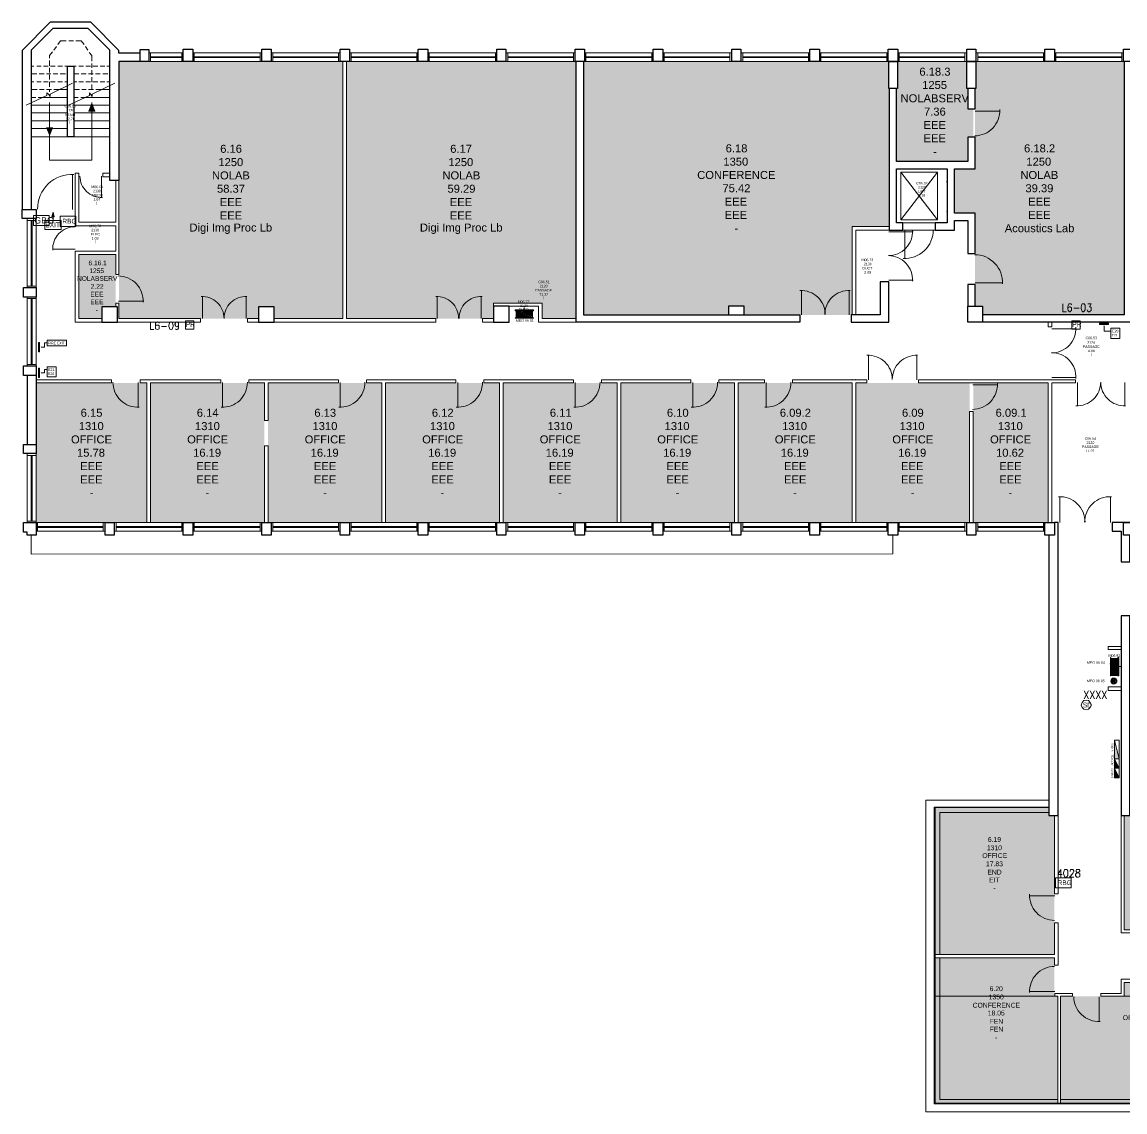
# Model space of a CAD drawing. Header units: millimetres. Extents: x 0 to 89.8, y 0 to 45.2.
# Drawn here: x -0.01 to 35.44, y 2.67 to 37.7 of the extents above; entities that cross this region are included whole.
import ezdxf

# ---------------------------------------------------------------- set-up
doc = ezdxf.new("R2010")
doc.units = ezdxf.units.MM
for name, color, linetype, true_color in [('PDF_014406$_ps_FIRE_ACCESS', 7, 'Continuous', 0x37dd00), ('PDF_014406$_ps_FIRE_ALARM', 7, 'Continuous', 0x37dd00), ('PDF_014406$HL-TMP', 7, 'Continuous', 0x800000)]:
    doc.layers.add(name, color=color, linetype=linetype, true_color=true_color)
for name, color, linetype in [('PDF_014406$_ps_TEXTBOLD$FIRE', 2, 'Continuous'), ('PDF_014406$BL', 7, 'Continuous'), ('PDF_014406$DR', 7, 'Continuous'), ('PDF_014406$EQ', 7, 'Continuous'), ('PDF_014406$FI', 7, 'Continuous'), ('PDF_014406$FI-DSG', 7, 'Continuous'), ('PDF_014406$PL-STAIR', 7, 'Continuous'), ('PDF_014406$REG-EGRESS', 7, 'Continuous'), ('PDF_014406$WA', 7, 'Continuous'), ('PDF_014406$WA-COL', 7, 'Continuous'), ('PDF_014406$WA-EXT', 7, 'Continuous'), ('PDF_014406$WN', 7, 'Continuous'), ('PDF_Text', 7, 'Continuous')]:
    doc.layers.add(name, color=color, linetype=linetype)
doc.styles.add('PDF ArialMT', font='arial.ttf')

msp = doc.modelspace()

# ---------------------------------------------------------------- hatches: boundary and pattern name
at = {"layer": 'PDF_014406$WA', "transparency": 33554559}
for points in [[(26.666, 26.233), (26.652, 26.218), (26.637, 26.204), (26.652, 26.189), (26.666, 26.174), (26.681, 26.189), (26.696, 26.204), (26.681, 26.218)], [(26.784, 26.233), (26.77, 26.218), (26.755, 26.204), (26.77, 26.189), (26.784, 26.174), (26.799, 26.189), (26.814, 26.204), (26.799, 26.218)]]:
    msp.add_hatch(color=256, dxfattribs=at).paths.add_polyline_path(points)
at = {"layer": 'PDF_014406$WA-EXT', "transparency": 33554559}
for points in [[(29.72, 32.592), (29.706, 32.577), (29.691, 32.562), (29.706, 32.548), (29.72, 32.533), (29.735, 32.548), (29.75, 32.562), (29.735, 32.577)], [(29.72, 32.592), (29.706, 32.577), (29.691, 32.562), (29.706, 32.548), (29.72, 32.533), (29.735, 32.548), (29.75, 32.562), (29.735, 32.577)], [(29.72, 31.648), (29.706, 31.633), (29.691, 31.618), (29.706, 31.603), (29.72, 31.589), (29.735, 31.603), (29.75, 31.618), (29.735, 31.633)], [(29.72, 31.648), (29.706, 31.633), (29.691, 31.618), (29.706, 31.603), (29.72, 31.589), (29.735, 31.603), (29.75, 31.618), (29.735, 31.633)]]:
    msp.add_hatch(color=256, dxfattribs=at).paths.add_polyline_path(points)

# ---------------------------------------------------------------- linework, layer by layer
at = {"layer": 'PDF_014406$_ps_FIRE_ACCESS', "lineweight": 0}
msp.add_lwpolyline([(34.191, 15.596), (34.265, 15.61), (34.324, 15.669), (34.353, 15.743), (34.324, 15.832), (34.265, 15.891), (34.191, 15.906), (34.117, 15.891), (34.058, 15.832), (34.029, 15.743), (34.058, 15.669), (34.117, 15.61)], close=True, dxfattribs=at)
at = {"layer": 'PDF_014406$_ps_FIRE_ALARM', "lineweight": 0}
for points in [[(0.862, 31.161), (0.862, 31.485), (0.361, 31.485), (0.361, 31.161)], [(1.718, 31.131), (1.718, 31.456), (1.216, 31.456), (1.216, 31.131)], [(5.51, 27.826), (5.51, 28.092), (5.244, 28.092), (5.244, 27.826)], [(33.999, 27.826), (33.999, 28.092), (33.733, 28.092), (33.733, 27.826)], [(33.704, 9.871), (33.704, 10.196), (33.202, 10.196), (33.202, 9.871)]]:
    msp.add_lwpolyline(points, close=True, dxfattribs=at)
at = {"layer": 'PDF_014406$_ps_TEXTBOLD$FIRE', "lineweight": 20}
for points in [[(33.438, 28.638), (33.438, 28.387), (33.556, 28.387)], [(33.719, 28.608), (33.704, 28.638), (33.674, 28.638), (33.66, 28.638), (33.63, 28.638), (33.615, 28.594), (33.601, 28.535), (33.601, 28.476), (33.615, 28.431), (33.63, 28.402), (33.66, 28.387), (33.674, 28.387), (33.689, 28.402), (33.719, 28.431), (33.719, 28.461), (33.719, 28.476), (33.719, 28.52), (33.689, 28.535), (33.674, 28.549), (33.66, 28.549), (33.63, 28.535), (33.615, 28.52), (33.601, 28.476)], [(33.792, 28.505), (33.969, 28.505)], [(34.25, 28.638), (34.353, 28.638), (34.294, 28.549), (34.324, 28.549), (34.338, 28.535), (34.353, 28.52), (34.353, 28.49), (34.353, 28.461), (34.353, 28.431), (34.324, 28.402), (34.294, 28.387), (34.265, 28.387), (34.25, 28.402), (34.235, 28.417), (34.22, 28.446)], [(4.123, 28.063), (4.123, 27.812), (4.226, 27.812)], [(4.403, 28.018), (4.388, 28.048), (4.359, 28.063), (4.344, 28.063), (4.315, 28.048), (4.285, 28.018), (4.285, 27.959), (4.285, 27.886), (4.285, 27.841), (4.315, 27.826), (4.344, 27.812), (4.374, 27.826), (4.403, 27.841), (4.403, 27.886), (4.403, 27.93), (4.374, 27.959), (4.344, 27.959), (4.315, 27.959), (4.285, 27.93), (4.285, 27.886)], [(5.023, 27.974), (5.023, 27.945), (4.993, 27.915), (4.978, 27.9), (4.964, 27.9), (4.934, 27.915), (4.919, 27.945), (4.905, 27.974), (4.905, 27.989), (4.919, 28.018), (4.934, 28.048), (4.964, 28.063), (4.978, 28.063), (4.993, 28.048), (5.023, 28.018), (5.023, 27.974), (5.023, 27.915), (5.023, 27.856), (4.993, 27.826), (4.978, 27.812), (4.949, 27.812), (4.919, 27.826), (4.919, 27.841)], [(4.477, 27.915), (4.639, 27.915)], [(34.132, 16.201), (34.265, 15.95)], [(34.265, 16.201), (34.132, 15.95)], [(34.324, 16.201), (34.456, 15.95)], [(34.456, 16.201), (34.324, 15.95)], [(34.515, 16.201), (34.648, 15.95)], [(34.648, 16.201), (34.515, 15.95)], [(34.707, 16.201), (34.84, 15.95)], [(34.84, 16.201), (34.707, 15.95)], [(33.379, 10.211), (33.379, 10.461), (33.276, 10.299), (33.424, 10.299)], [(33.674, 10.402), (33.674, 10.417), (33.689, 10.447), (33.689, 10.461), (33.704, 10.461), (33.748, 10.461), (33.763, 10.461), (33.778, 10.447), (33.792, 10.417), (33.792, 10.388), (33.778, 10.373), (33.763, 10.329), (33.66, 10.211), (33.792, 10.211)]]:
    msp.add_lwpolyline(points, dxfattribs=at)
for points in [[(34.088, 28.638), (34.058, 28.638), (34.043, 28.594), (34.029, 28.535), (34.029, 28.505), (34.043, 28.446), (34.058, 28.402), (34.088, 28.387), (34.102, 28.387), (34.132, 28.402), (34.161, 28.446), (34.161, 28.505), (34.161, 28.535), (34.161, 28.594), (34.132, 28.638), (34.102, 28.638)], [(4.772, 28.063), (4.742, 28.048), (4.728, 28.018), (4.713, 27.959), (4.713, 27.915), (4.728, 27.856), (4.742, 27.826), (4.772, 27.812), (4.787, 27.812), (4.816, 27.826), (4.831, 27.856), (4.846, 27.915), (4.846, 27.959), (4.831, 28.018), (4.816, 28.048), (4.787, 28.063)], [(33.527, 10.461), (33.497, 10.461), (33.483, 10.417), (33.468, 10.358), (33.468, 10.329), (33.483, 10.27), (33.497, 10.225), (33.527, 10.211), (33.542, 10.211), (33.571, 10.225), (33.601, 10.27), (33.601, 10.329), (33.601, 10.358), (33.601, 10.417), (33.571, 10.461), (33.542, 10.461)], [(33.896, 10.461), (33.881, 10.461), (33.866, 10.432), (33.866, 10.402), (33.881, 10.388), (33.896, 10.373), (33.925, 10.358), (33.955, 10.343), (33.984, 10.329), (33.984, 10.299), (33.984, 10.27), (33.984, 10.24), (33.969, 10.225), (33.94, 10.211), (33.896, 10.211), (33.881, 10.225), (33.866, 10.24), (33.851, 10.27), (33.851, 10.299), (33.866, 10.329), (33.881, 10.343), (33.91, 10.358), (33.955, 10.373), (33.969, 10.388), (33.984, 10.402), (33.984, 10.432), (33.969, 10.461), (33.94, 10.461)]]:
    msp.add_lwpolyline(points, close=True, dxfattribs=at)
at = {"layer": 'PDF_014406$BL', "lineweight": 9}
for points in [[(5.17, 36.708), (4.064, 36.708)], [(7.693, 36.708), (5.48, 36.708)], [(10.216, 36.708), (8.003, 36.708)], [(12.724, 36.708), (10.511, 36.708)], [(15.247, 36.708), (13.034, 36.708)], [(17.77, 36.708), (15.542, 36.708)], [(20.278, 36.708), (18.065, 36.708)], [(22.801, 36.708), (20.588, 36.708)], [(25.309, 36.708), (23.096, 36.708)], [(27.832, 36.708), (25.619, 36.708)], [(30.355, 36.708), (28.142, 36.708)], [(32.863, 36.708), (30.65, 36.708)], [(35.386, 36.708), (33.173, 36.708)], [(4.064, 36.428), (5.17, 36.428)], [(5.48, 36.428), (7.693, 36.428)], [(8.003, 36.428), (10.216, 36.428)], [(10.511, 36.428), (12.724, 36.428)], [(13.034, 36.428), (15.247, 36.428)], [(15.542, 36.428), (17.77, 36.428)], [(18.065, 36.428), (20.278, 36.428)], [(20.588, 36.428), (22.801, 36.428)], [(23.096, 36.428), (25.309, 36.428)], [(25.619, 36.428), (27.832, 36.428)], [(28.142, 36.428), (30.355, 36.428)], [(30.65, 36.428), (32.863, 36.428)], [(33.173, 36.428), (35.386, 36.428)], [(0.154, 31.382), (0.154, 29.169)], [(0.449, 29.169), (0.449, 31.382)], [(28.304, 31.249), (29.337, 31.249)], [(28.304, 31.013), (29.337, 31.013)], [(0.154, 28.859), (0.154, 26.646)], [(0.449, 26.646), (0.449, 28.859)], [(0.154, 23.828), (0.154, 21.615)], [(2.662, 21.615), (0.449, 21.615), (0.449, 23.828)], [(0.449, 21.335), (2.662, 21.335)], [(5.17, 21.615), (2.957, 21.615)], [(2.957, 21.335), (5.17, 21.335)], [(7.693, 21.615), (5.48, 21.615)], [(5.48, 21.335), (7.693, 21.335)], [(10.216, 21.615), (8.003, 21.615)], [(8.003, 21.335), (10.216, 21.335)], [(12.724, 21.615), (10.511, 21.615)], [(10.511, 21.335), (12.724, 21.335)], [(15.247, 21.615), (13.034, 21.615)], [(13.034, 21.335), (15.247, 21.335)], [(17.77, 21.615), (15.542, 21.615)], [(15.542, 21.335), (17.77, 21.335)], [(20.278, 21.615), (18.065, 21.615)], [(18.065, 21.335), (20.278, 21.335)], [(22.801, 21.615), (20.588, 21.615)], [(20.588, 21.335), (22.801, 21.335)], [(25.309, 21.615), (23.096, 21.615)], [(23.096, 21.335), (25.309, 21.335)], [(27.832, 21.615), (25.619, 21.615)], [(25.619, 21.335), (27.832, 21.335)], [(30.355, 21.615), (28.142, 21.615)], [(28.142, 21.335), (30.355, 21.335)], [(32.863, 21.615), (30.65, 21.615)], [(30.65, 21.335), (32.863, 21.335)], [(27.979, 21.217), (27.979, 20.612), (0.287, 20.597), (0.287, 21.202)], [(32.996, 12.689), (29.042, 12.689), (29.042, 2.671), (75.501, 2.671), (29.042, 2.671)], [(29.484, 7.732), (29.484, 12.291), (32.996, 12.291)], [(33.276, 3.07), (29.484, 3.07), (29.484, 7.629)], [(38.16, 3.07), (33.365, 3.07)]]:
    msp.add_lwpolyline(points, dxfattribs=at)
at = {"layer": 'PDF_014406$DR', "lineweight": 0}
for points in [[(30.62, 34.835), (31.417, 34.835), (30.62, 34.835)], [(1.615, 31.677), (1.615, 32.784), (1.615, 31.677)], [(2.544, 32.739), (2.544, 32.061), (2.544, 32.739)], [(27.847, 30.954), (28.629, 30.954), (27.847, 30.954)], [(1.703, 30.394), (0.995, 30.394), (1.703, 30.394)], [(27.847, 29.405), (28.629, 29.405), (27.847, 29.405)], [(30.62, 29.317), (31.506, 29.317), (30.62, 29.317)], [(3.09, 28.726), (3.901, 28.726), (3.09, 28.726)], [(5.79, 28.166), (5.79, 28.874), (5.79, 28.166)], [(7.192, 28.166), (7.192, 28.874), (7.192, 28.166)], [(13.329, 28.166), (13.329, 28.874), (13.329, 28.166)], [(14.745, 28.166), (14.745, 28.874), (14.745, 28.166)], [(25.044, 28.284), (25.044, 29.051), (25.044, 28.284)], [(26.578, 28.284), (26.578, 29.051), (26.578, 28.284)], [(33.084, 27.841), (33.866, 27.841), (33.084, 27.841)], [(27.198, 26.204), (27.198, 26.986), (27.198, 26.204)], [(28.747, 26.204), (28.747, 26.986), (28.747, 26.204)], [(33.084, 26.277), (33.866, 26.277), (33.084, 26.277)], [(3.724, 26.115), (3.724, 25.318), (3.724, 26.115)], [(6.439, 26.115), (6.439, 25.318), (6.439, 26.115)], [(10.216, 26.115), (10.216, 25.318), (10.216, 26.115)], [(13.993, 26.115), (13.993, 25.318), (13.993, 26.115)], [(17.77, 26.115), (17.77, 25.318), (17.77, 26.115)], [(21.547, 26.115), (21.547, 25.318), (21.547, 26.115)], [(23.907, 26.115), (23.907, 25.318), (23.907, 26.115)], [(30.547, 26.041), (31.343, 26.041), (30.547, 26.041)], [(33.91, 26.115), (33.91, 25.348), (33.91, 26.115)], [(35.43, 26.115), (35.43, 25.348), (35.43, 26.115)], [(33.35, 21.615), (33.35, 22.427), (33.35, 21.615)], [(34.973, 21.615), (34.973, 22.427), (34.973, 21.615)], [(33.188, 9.62), (32.376, 9.62), (33.188, 9.62)], [(33.188, 6.537), (32.376, 6.537), (33.188, 6.537)], [(34.604, 6.375), (34.604, 5.563), (34.604, 6.375)]]:
    msp.add_lwpolyline(points, dxfattribs=at)
for points in [[(28.609, 29.375, 0.429403), (27.835, 30.19, 0.429403), (28.609, 31.004)], [(7.22, 28.873, 0.429408), (6.483, 28.173, 0.429409), (5.746, 28.873)], [(28.775, 26.987, 0.429403), (27.961, 26.213, 0.429403), (27.146, 26.987)], [(33.86, 25.366, 0.429403), (34.659, 26.125, 0.429403), (35.458, 25.366)]]:
    msp.add_lwpolyline(points, format="xyb", dxfattribs=at)
for centre, radius, start, end in [((30.609, 34.845), 0.804, 270, 2.9553), ((1.602, 31.687), 1.114, 87.0447, 180), ((2.537, 32.747), 0.686, 180.0004, 272.9552), ((1.691, 30.404), 0.716, 90, 182.9553), ((30.609, 29.327), 0.893, 357.0447, 90), ((3.078, 28.736), 0.804, 357.0447, 90), ((25.032, 28.294), 0.775, 0, 92.9553), ((26.566, 28.294), 0.775, 87.0447, 180), ((13.322, 28.173), 0.701, 359.9995, 92.9552), ((14.738, 28.173), 0.701, 87.0448, 180.0005), ((33.073, 27.851), 0.789, 270, 2.9553), ((33.073, 26.287), 0.789, 357.0447, 90), ((3.717, 26.122), 0.804, 179.9999, 272.9558), ((6.432, 26.122), 0.804, 267.0442, 0.0001), ((10.209, 26.122), 0.804, 267.0442, 359.9999), ((13.986, 26.122), 0.804, 267.0442, 359.9999), ((17.763, 26.122), 0.804, 267.0442, 359.9999), ((21.54, 26.122), 0.804, 267.0442, 359.9999), ((23.9, 26.122), 0.804, 267.0442, 359.9999), ((30.535, 26.051), 0.804, 270, 2.9553), ((33.339, 21.625), 0.819, 0, 92.9553), ((34.962, 21.625), 0.819, 87.0447, 180), ((33.176, 9.63), 0.804, 177.0447, 270), ((33.176, 6.546), 0.804, 90, 182.9553), ((34.597, 6.382), 0.804, 180.0001, 272.9558)]:
    msp.add_arc(centre, radius, start, end, dxfattribs=at)
at = {"layer": 'PDF_014406$EQ', "lineweight": 9}
msp.add_lwpolyline([(28.23, 32.872), (29.411, 32.872), (29.411, 31.338), (28.23, 31.338)], close=True, dxfattribs=at)
for points in [[(28.23, 32.872), (29.411, 31.338)], [(29.411, 32.872), (28.23, 31.338)], [(28.363, 31.013), (28.363, 30.099), (28.363, 31.013)], [(35.253, 14.017), (35.106, 14.622), (35.106, 14.017), (35.253, 14.017), (35.253, 14.622), (35.106, 14.622)], [(35.253, 13.722), (35.106, 14.017), (35.106, 13.722), (35.253, 13.722), (35.253, 14.017), (35.106, 14.017)], [(35.253, 13.412), (35.106, 13.722), (35.106, 13.412), (35.253, 13.412), (35.253, 13.722), (35.106, 13.722)]]:
    msp.add_lwpolyline(points, dxfattribs=at)
msp.add_arc((28.356, 31.021), 0.922, 267.0455, 359.9999, dxfattribs=at)
at = {"layer": 'PDF_014406$EQ', "transparency": 33554559}
for points in [[(35.106, 14.622), (35.253, 14.017), (35.106, 14.017)], [(35.106, 14.017), (35.253, 13.722), (35.106, 13.722)], [(35.106, 13.722), (35.253, 13.412), (35.106, 13.412)]]:
    msp.add_solid(points, dxfattribs=at)
at = {"layer": 'PDF_014406$FI', "lineweight": 9}
for points in [[(15.837, 28.446), (16.427, 28.446), (16.427, 28.417), (16.398, 28.417), (15.867, 28.417), (15.837, 28.417)], [(15.837, 28.181), (15.837, 28.195), (16.427, 28.195), (16.427, 28.181)], [(34.973, 17.278), (34.987, 17.278), (34.987, 16.687), (34.973, 16.687)], [(35.238, 17.278), (35.238, 16.687), (35.209, 16.687), (35.209, 16.702), (35.209, 17.248), (35.209, 17.278)], [(35.179, 16.481), (35.091, 16.51), (35.179, 16.555)]]:
    msp.add_lwpolyline(points, close=True, dxfattribs=at)
for points in [[(16.398, 28.417), (16.398, 28.195), (15.867, 28.195), (15.867, 28.417), (16.398, 28.195)], [(15.867, 28.402), (15.926, 28.402)], [(15.999, 28.372), (15.867, 28.372)], [(15.94, 28.417), (16.398, 28.225)], [(15.999, 28.402), (16.398, 28.402)], [(16.398, 28.372), (16.073, 28.372)], [(16.132, 28.446), (16.132, 28.52)], [(15.867, 28.343), (16.058, 28.343)], [(16.132, 28.313), (15.867, 28.313)], [(15.867, 28.284), (16.206, 28.284)], [(16.265, 28.254), (15.867, 28.254)], [(15.867, 28.225), (16.339, 28.225)], [(16.132, 28.343), (16.398, 28.343)], [(16.398, 28.313), (16.206, 28.313)], [(16.28, 28.284), (16.398, 28.284)], [(16.398, 28.254), (16.339, 28.254)], [(35.209, 16.702), (34.987, 16.702), (34.987, 17.248), (35.209, 17.248), (34.987, 16.702)], [(35.017, 17.248), (35.017, 16.776)], [(35.209, 17.174), (35.017, 16.702)], [(35.047, 16.85), (35.047, 17.248)], [(35.076, 17.248), (35.076, 16.909)], [(35.106, 16.983), (35.106, 17.248)], [(35.135, 17.248), (35.135, 17.042)], [(35.15, 17.115), (35.15, 17.248)], [(35.15, 16.702), (35.15, 17.042)], [(35.179, 17.248), (35.179, 17.189)], [(35.179, 17.115), (35.179, 16.702)], [(35.047, 16.702), (35.047, 16.776)], [(35.076, 16.835), (35.076, 16.702)], [(35.106, 16.702), (35.106, 16.909)], [(35.135, 16.968), (35.135, 16.702)], [(35.238, 16.983), (35.312, 16.983)]]:
    msp.add_lwpolyline(points, dxfattribs=at)
for radius in [0.0959, 0.0811]:
    msp.add_circle((35.08, 16.52), radius, dxfattribs=at)
for radius, start, end in [(0.0516, 22.7692, 337.2308), (0.0221, 22.7697, 337.2303)]:
    msp.add_arc((35.08, 16.52), radius, start, end, dxfattribs=at)
at = {"layer": 'PDF_014406$FI-DSG', "lineweight": 9}
for points in [[(34.619, 27.974), (34.914, 27.974), (34.914, 28.018), (34.619, 28.018)], [(34.987, 27.856), (35.268, 27.856), (35.268, 27.531), (34.987, 27.531)], [(0.552, 27.399), (0.552, 27.104), (0.523, 27.104), (0.523, 27.399)], [(0.803, 27.472), (1.423, 27.472), (1.423, 27.295), (0.803, 27.295)], [(0.803, 26.617), (1.083, 26.617), (1.083, 26.292), (0.803, 26.292)], [(0.552, 26.572), (0.552, 26.277), (0.523, 26.277), (0.523, 26.572)]]:
    msp.add_lwpolyline(points, close=True, dxfattribs=at)
for points in [[(34.766, 27.93), (34.766, 27.767), (34.899, 27.767), (34.987, 27.767)], [(0.611, 27.251), (0.715, 27.251), (0.715, 27.384), (0.803, 27.384)], [(0.611, 26.425), (0.715, 26.425), (0.715, 26.528), (0.803, 26.528)]]:
    msp.add_lwpolyline(points, dxfattribs=at)
at = {"layer": 'PDF_014406$FI-DSG', "transparency": 33554559}
for points in [[(34.914, 28.018), (34.619, 28.018), (34.914, 27.974)], [(34.619, 28.018), (34.914, 27.974), (34.619, 27.974)], [(34.751, 27.93), (34.766, 27.974), (34.766, 27.93)], [(0.552, 27.399), (0.523, 27.399), (0.552, 27.104)], [(0.523, 27.399), (0.552, 27.104), (0.523, 27.104)], [(0.611, 27.251), (0.552, 27.251), (0.611, 27.266)], [(0.552, 26.572), (0.523, 26.572), (0.552, 26.277)], [(0.523, 26.572), (0.552, 26.277), (0.523, 26.277)], [(0.611, 26.425), (0.552, 26.425), (0.611, 26.44)]]:
    msp.add_solid(points, dxfattribs=at)
at = {"layer": 'PDF_014406$HL-TMP', "color": 54, "lineweight": 0, "true_color": 0x999900}
msp.add_lwpolyline([(33.173, 6.389), (29.337, 6.389), (33.173, 6.389)], dxfattribs=at)
at = {"layer": 'PDF_014406$HL-TMP', "color": 173, "lineweight": 0, "true_color": 0x5a5cb4}
msp.add_lwpolyline([(38.16, 6.389), (35.415, 6.389), (38.16, 6.389)], dxfattribs=at)
at = {"layer": 'PDF_014406$HL-TMP', "transparency": 33554559}
for points in [[(10.305, 36.428), (3.105, 36.428), (10.305, 34.51)], [(3.105, 36.428), (10.305, 34.51), (3.105, 34.51)], [(17.799, 36.428), (10.423, 36.428), (17.799, 28.667)], [(10.423, 36.428), (17.799, 28.667), (10.423, 28.667)], [(27.847, 36.428), (18.035, 36.428), (27.847, 35.557)], [(18.035, 36.428), (27.847, 35.557), (18.035, 35.557)], [(30.355, 36.428), (28.127, 36.428), (30.355, 35.557)], [(28.127, 36.428), (30.355, 35.557), (28.127, 35.557)], [(35.415, 36.428), (30.65, 36.428), (35.415, 35.557)], [(30.65, 36.428), (35.415, 35.557), (30.65, 35.557)], [(27.861, 35.557), (18.035, 35.557), (27.861, 31.131)], [(18.035, 35.557), (27.861, 31.131), (18.035, 31.131)], [(30.384, 35.557), (28.098, 35.557), (30.384, 34.908)], [(28.098, 35.557), (30.384, 34.908), (28.098, 34.908)], [(28.127, 35.557), (30.384, 35.557), (30.384, 35.557)], [(30.384, 35.557), (30.384, 35.557), (28.127, 35.557)], [(35.415, 35.557), (30.62, 35.557), (35.415, 32.976)], [(30.62, 35.557), (35.415, 32.976), (30.62, 32.976)], [(30.561, 34.908), (30.561, 34.908), (28.098, 34.908)], [(30.561, 34.908), (28.098, 34.908), (30.384, 34.908)], [(30.561, 34.908), (28.098, 34.908), (30.561, 33.994)], [(28.098, 34.908), (30.561, 33.994), (28.098, 33.994)], [(10.305, 34.51), (3.105, 34.51), (10.305, 32.607)], [(3.105, 34.51), (10.305, 32.607), (3.105, 32.607)], [(30.384, 33.994), (28.098, 33.994), (30.384, 33.212)], [(28.098, 33.994), (30.384, 33.212), (28.098, 33.212)], [(35.415, 32.976), (29.956, 32.976), (35.415, 31.559)], [(29.956, 32.976), (35.415, 31.559), (29.956, 31.559)], [(10.305, 32.607), (3.105, 32.607), (10.305, 28.549)], [(3.105, 32.607), (10.305, 28.549), (3.105, 28.549)], [(35.415, 31.559), (30.62, 31.559), (35.415, 28.564)], [(30.62, 31.559), (35.415, 28.564), (30.62, 28.564)], [(26.666, 31.131), (18.035, 31.131), (26.666, 28.564)], [(18.035, 31.131), (26.666, 28.564), (18.035, 28.564)], [(1.821, 30.231), (3.001, 30.231), (3.001, 30.231)], [(3.001, 30.231), (1.821, 30.231), (3.001, 28.549)], [(1.821, 30.231), (3.001, 28.549), (1.821, 28.549)], [(2.559, 28.549), (1.821, 28.549), (2.559, 28.166)], [(1.821, 28.549), (2.559, 28.166), (1.821, 28.166)], [(2.559, 28.549), (3.001, 28.549), (3.001, 28.549)], [(7.59, 28.549), (3.105, 28.549), (7.59, 28.166)], [(3.105, 28.549), (7.59, 28.166), (3.105, 28.166)], [(10.305, 28.549), (8.091, 28.549), (10.305, 28.166)], [(8.091, 28.549), (10.305, 28.166), (8.091, 28.166)], [(15.144, 28.667), (15.144, 28.667), (10.423, 28.667)], [(15.144, 28.667), (10.423, 28.667), (16.708, 28.667)], [(15.144, 28.667), (10.423, 28.667), (15.144, 28.166)], [(10.423, 28.667), (15.144, 28.166), (10.423, 28.166)], [(17.799, 28.667), (16.708, 28.667), (17.799, 28.166)], [(16.708, 28.667), (17.799, 28.166), (16.708, 28.166)], [(22.698, 28.564), (22.698, 28.564), (18.035, 28.564)], [(22.698, 28.564), (18.035, 28.564), (23.199, 28.564)], [(22.698, 28.564), (18.035, 28.564), (22.698, 28.284)], [(18.035, 28.564), (22.698, 28.284), (18.035, 28.284)], [(26.666, 28.564), (23.199, 28.564), (26.666, 28.284)], [(23.199, 28.564), (26.666, 28.284), (23.199, 28.284)], [(30.62, 28.564), (30.856, 28.564), (30.856, 28.564)], [(35.415, 28.564), (30.856, 28.564), (35.415, 28.284)], [(30.856, 28.564), (35.415, 28.284), (30.856, 28.284)], [(8.091, 28.166), (10.305, 28.166), (10.305, 28.166)], [(10.305, 28.166), (10.305, 28.166), (8.091, 28.166)], [(4.005, 21.615), (0.449, 21.615), (0.449, 26.1)], [(0.449, 26.1), (4.005, 26.1), (4.005, 21.615)], [(7.782, 26.1), (4.123, 26.1), (7.782, 21.615)], [(4.123, 26.1), (7.782, 21.615), (4.123, 21.615)], [(11.559, 26.1), (7.9, 26.1), (11.559, 21.615)], [(7.9, 26.1), (11.559, 21.615), (7.9, 21.615)], [(15.336, 26.1), (11.677, 26.1), (15.336, 21.615)], [(11.677, 26.1), (15.336, 21.615), (11.677, 21.615)], [(19.113, 26.1), (15.454, 26.1), (19.113, 21.615)], [(15.454, 26.1), (19.113, 21.615), (15.454, 21.615)], [(22.889, 26.1), (19.231, 26.1), (22.889, 21.615)], [(19.231, 26.1), (22.889, 21.615), (19.231, 21.615)], [(26.666, 26.1), (23.007, 26.1), (26.666, 21.615)], [(23.007, 26.1), (26.666, 21.615), (23.007, 21.615)], [(30.443, 26.1), (26.784, 26.1), (30.443, 21.615)], [(26.784, 26.1), (30.443, 21.615), (26.784, 21.615)], [(32.966, 26.1), (30.561, 26.1), (32.966, 21.615)], [(30.561, 26.1), (32.966, 21.615), (30.561, 21.615)], [(4.005, 21.615), (4.005, 21.615), (0.449, 21.615)]]:
    msp.add_solid(points, dxfattribs=at)
at = {"layer": 'PDF_014406$HL-TMP', "color": 200, "true_color": 0xcd07f8, "transparency": 33554559}
for points in [[(32.996, 12.453), (29.337, 12.453), (32.996, 12.202)], [(29.337, 12.453), (32.996, 12.202), (29.337, 12.202)], [(33.173, 12.202), (33.173, 12.202), (29.337, 12.202)], [(33.173, 12.202), (29.337, 12.202), (32.996, 12.202)], [(33.173, 12.202), (29.337, 12.202), (33.173, 7.732)], [(29.337, 12.202), (33.173, 7.732), (29.337, 7.732)]]:
    msp.add_solid(points, dxfattribs=at)
at = {"layer": 'PDF_014406$HL-TMP', "color": 253, "true_color": 0x9999cc, "transparency": 33554559}
for points in [[(40.181, 12.202), (35.415, 12.202), (40.181, 8.529)], [(35.415, 12.202), (40.181, 8.529), (35.415, 8.529)]]:
    msp.add_solid(points, dxfattribs=at)
at = {"layer": 'PDF_014406$HL-TMP', "color": 54, "true_color": 0x999900, "transparency": 33554559}
for points in [[(33.173, 7.629), (29.337, 7.629), (33.173, 6.389)], [(29.337, 7.629), (33.173, 6.389), (29.337, 6.389)], [(29.337, 6.389), (33.173, 6.389), (33.173, 6.389)], [(33.276, 6.389), (29.337, 6.389), (33.276, 2.952)], [(29.337, 6.389), (33.276, 2.952), (29.337, 2.952)], [(33.276, 6.389), (33.173, 6.389), (33.173, 6.389)]]:
    msp.add_solid(points, dxfattribs=at)
at = {"layer": 'PDF_014406$HL-TMP', "color": 173, "true_color": 0x5a5cb4, "transparency": 33554559}
for points in [[(38.16, 6.832), (35.415, 6.832), (38.16, 6.389)], [(35.415, 6.832), (38.16, 6.389), (35.415, 6.389)], [(33.365, 6.389), (35.415, 6.389), (35.415, 6.389)], [(38.16, 6.389), (33.365, 6.389), (38.16, 2.952)], [(33.365, 6.389), (38.16, 2.952), (33.365, 2.952)], [(35.415, 6.389), (38.16, 6.389), (38.16, 6.389)]]:
    msp.add_solid(points, dxfattribs=at)
at = {"layer": 'PDF_014406$PL-STAIR', "lineweight": 9}
for points in [[(1.01, 36.797), (1.098, 36.915)], [(1.143, 36.974), (1.231, 37.092), (1.408, 37.092)], [(1.497, 37.092), (1.644, 37.092)], [(1.718, 37.092), (1.895, 37.092), (1.983, 36.974)], [(2.028, 36.915), (2.101, 36.797)], [(0.877, 36.531), (0.877, 36.62), (0.965, 36.738)], [(2.146, 36.723), (2.234, 36.62), (2.234, 36.443)], [(0.375, 36.28), (0.287, 36.28)], [(0.611, 36.28), (0.464, 36.28)], [(0.833, 36.28), (0.685, 36.28)], [(0.877, 36.295), (0.877, 36.457)], [(0.877, 36.074), (0.877, 36.221)], [(1.054, 36.28), (0.906, 36.28)], [(1.29, 36.28), (1.143, 36.28)], [(1.452, 36.28), (1.364, 36.28)], [(1.659, 36.28), (1.733, 36.28)], [(1.821, 36.28), (1.969, 36.28)], [(2.042, 36.28), (2.19, 36.28)], [(2.234, 36.369), (2.234, 36.221)], [(2.264, 36.28), (2.426, 36.28)], [(2.5, 36.28), (2.647, 36.28)], [(2.721, 36.28), (2.81, 36.28)], [(0.464, 36.03), (0.287, 36.03)], [(0.7, 36.03), (0.538, 36.03)], [(0.921, 36.03), (0.774, 36.03)], [(0.877, 35.853), (0.877, 36)], [(1.143, 36.03), (0.995, 36.03)], [(1.393, 36.03), (1.216, 36.03)], [(1.659, 36.03), (1.821, 36.03)], [(1.895, 36.03), (2.057, 36.03)], [(2.131, 36.03), (2.279, 36.03)], [(2.234, 36.148), (2.234, 36)], [(2.234, 35.926), (2.234, 35.764)], [(2.352, 36.03), (2.5, 36.03)], [(2.588, 36.03), (2.751, 36.03)], [(0.125, 35.026), (0.788, 35.336), (0.788, 35.425), (0.847, 35.366), (0.892, 35.307), (0.892, 35.38), (1.615, 35.734)], [(0.375, 35.779), (0.287, 35.779)], [(0.479, 35.528), (0.287, 35.528)], [(0.611, 35.779), (0.464, 35.779)], [(0.7, 35.528), (0.552, 35.528)], [(0.833, 35.779), (0.685, 35.779)], [(0.936, 35.528), (0.774, 35.528)], [(0.877, 35.616), (0.877, 35.779)], [(0.877, 35.454), (0.877, 35.543)], [(1.054, 35.779), (0.906, 35.779)], [(1.452, 35.528), (1.187, 35.528), (1.01, 35.528)], [(1.29, 35.779), (1.143, 35.779)], [(1.452, 35.779), (1.364, 35.779)], [(1.482, 35.026), (2.161, 35.336), (2.161, 35.425), (2.205, 35.366), (2.249, 35.307), (2.249, 35.38), (2.972, 35.734)], [(1.659, 35.779), (1.747, 35.779)], [(1.659, 35.528), (1.836, 35.528)], [(1.821, 35.779), (1.969, 35.779)], [(1.91, 35.528), (2.057, 35.528)], [(2.042, 35.779), (2.19, 35.779)], [(2.131, 35.528), (2.293, 35.528)], [(2.234, 35.69), (2.234, 35.528)], [(2.264, 35.779), (2.426, 35.779)], [(2.367, 35.528), (2.544, 35.528), (2.81, 35.528)], [(2.5, 35.779), (2.647, 35.779)], [(2.721, 35.779), (2.81, 35.779)], [(0.434, 35.277), (0.287, 35.277)], [(1.452, 35.277), (0.656, 35.277), (0.508, 35.277)], [(2.234, 35.115), (2.234, 34.008), (2.234, 33.256), (0.877, 33.256), (0.877, 34.008)], [(0.877, 34.023), (0.877, 35.115)], [(1.792, 35.277), (1.659, 35.277)], [(1.88, 35.277), (2.013, 35.277), (2.81, 35.277)], [(1.452, 35.026), (0.287, 35.026)], [(1.452, 34.775), (0.287, 34.775)], [(1.659, 35.026), (2.81, 35.026)], [(1.659, 34.775), (2.81, 34.775)], [(1.452, 34.525), (0.287, 34.525)], [(1.659, 34.525), (2.81, 34.525)], [(1.452, 34.274), (0.287, 34.274)], [(1.659, 34.274), (2.81, 34.274)], [(1.452, 34.008), (0.287, 34.008)], [(1.659, 34.008), (2.81, 34.008)]]:
    msp.add_lwpolyline(points, dxfattribs=at)
at = {"layer": 'PDF_014406$PL-STAIR', "transparency": 33554559}
for points in [[(2.352, 34.82), (2.234, 35.115), (2.116, 34.82)], [(0.759, 34.318), (0.877, 34.023), (0.995, 34.318)]]:
    msp.add_solid(points, dxfattribs=at)
at = {"layer": 'PDF_014406$REG-EGRESS', "lineweight": 18}
for points in [[(1.024, 31.441), (0.995, 31.589), (0.951, 31.441)], [(0.729, 31.323), (1.246, 31.323), (1.246, 31.028), (0.729, 31.028)]]:
    msp.add_lwpolyline(points, close=True, dxfattribs=at)
msp.add_lwpolyline([(0.995, 31.441), (0.995, 31.294)], dxfattribs=at)
at = {"layer": 'PDF_014406$REG-EGRESS', "transparency": 33554559}
msp.add_solid([(0.951, 31.441), (1.024, 31.441), (0.995, 31.589)], dxfattribs=at)
at = {"layer": 'PDF_014406$WA', "lineweight": 20}
for points in [[(10.305, 36.428), (10.305, 28.166), (8.091, 28.166)], [(10.423, 36.428), (10.423, 28.166), (13.285, 28.166), (13.285, 28.048), (8.091, 28.048)], [(3.001, 28.549), (3.001, 28.667), (3.105, 28.667), (3.105, 28.166), (5.731, 28.166), (5.731, 28.048), (1.703, 28.048), (1.703, 30.335), (3.001, 30.335), (3.001, 31.146), (1.703, 31.146), (1.703, 32.843), (1.821, 32.843), (1.821, 31.264), (3.001, 31.264), (3.001, 32.607)], [(2.81, 32.843), (2.588, 32.843), (2.588, 32.725), (2.81, 32.725)], [(3.105, 32.607), (3.105, 29.582), (3.001, 29.582), (3.001, 30.231), (1.821, 30.231), (1.821, 28.166), (2.559, 28.166)], [(27.861, 31.131), (26.666, 31.131), (26.666, 28.284)], [(27.861, 31.013), (26.784, 31.013), (26.784, 28.284)], [(15.144, 28.564), (15.144, 28.667), (16.708, 28.667), (16.708, 28.166), (17.799, 28.166)], [(17.799, 28.048), (16.59, 28.048), (16.59, 28.564), (15.645, 28.564)], [(7.59, 28.166), (7.236, 28.166), (7.236, 28.048), (7.59, 28.048)], [(15.144, 28.166), (14.79, 28.166), (14.79, 28.048), (15.144, 28.048)], [(32.966, 28.048), (32.966, 27.9), (33.084, 27.9), (33.084, 28.048)], [(0.449, 26.1), (2.869, 26.1), (2.869, 26.204), (0.449, 26.204)], [(4.123, 21.615), (4.123, 26.1), (6.38, 26.1), (6.38, 26.204), (3.783, 26.204), (3.783, 26.1), (4.005, 26.1), (4.005, 21.615)], [(11.677, 21.615), (11.677, 26.1), (13.934, 26.1), (13.934, 26.204), (11.057, 26.204), (11.057, 26.1), (11.559, 26.1), (11.559, 21.615)], [(15.454, 21.615), (15.454, 26.1), (17.711, 26.1), (17.711, 26.204), (14.834, 26.204), (14.834, 26.1), (15.336, 26.1), (15.336, 21.615)], [(19.231, 21.615), (19.231, 26.1), (21.488, 26.1), (21.488, 26.204), (18.611, 26.204), (18.611, 26.1), (19.113, 26.1), (19.113, 21.615)], [(23.007, 21.615), (23.007, 26.1), (23.848, 26.1), (23.848, 26.204), (22.388, 26.204), (22.388, 26.1), (22.889, 26.1), (22.889, 21.615)], [(26.666, 21.615), (26.666, 26.1), (24.748, 26.1), (24.748, 26.204), (27.139, 26.204), (27.139, 26.1), (26.784, 26.1), (26.784, 21.615)], [(33.084, 21.615), (33.084, 26.1), (33.851, 26.1), (33.851, 26.204), (33.084, 26.204), (28.806, 26.204), (28.806, 26.1), (32.966, 26.1), (32.966, 21.615)], [(30.443, 21.615), (30.443, 25.186), (30.561, 25.186), (30.561, 21.615)], [(7.782, 21.615), (7.782, 24.079), (7.9, 24.079), (7.9, 21.615)], [(35.312, 17.528), (34.899, 17.528), (34.899, 17.632), (35.312, 17.632)], [(35.312, 16.215), (34.899, 16.215), (34.899, 16.333), (35.312, 16.333)], [(33.291, 12.202), (33.291, 9.679), (33.173, 9.679), (33.173, 12.202)], [(35.312, 12.202), (35.312, 8.425), (39.03, 8.425), (39.03, 8.529), (35.415, 8.529), (35.415, 12.202)], [(29.337, 7.629), (33.173, 7.629), (33.173, 7.393), (33.291, 7.393), (33.291, 8.75), (33.173, 8.75), (33.173, 7.732), (29.337, 7.732)], [(38.263, 2.952), (38.263, 6.832), (40.904, 6.832), (40.904, 6.935), (35.312, 6.935), (35.312, 6.478), (34.663, 6.478), (34.663, 6.389), (35.415, 6.389), (35.415, 6.832), (38.16, 6.832), (38.16, 2.952)], [(33.365, 2.952), (33.365, 6.389), (33.748, 6.389), (33.748, 6.478), (33.188, 6.478), (33.188, 6.389), (33.276, 6.389), (33.276, 2.952)]]:
    msp.add_lwpolyline(points, dxfattribs=at)
msp.add_lwpolyline([(7.782, 26.1), (7.782, 24.891), (7.9, 24.891), (7.9, 26.1), (10.157, 26.1), (10.157, 26.204), (7.28, 26.204), (7.28, 26.1)], close=True, dxfattribs=at)
at = {"layer": 'PDF_014406$WA-COL', "lineweight": 25}
for points in [[(3.783, 36.428), (3.783, 36.811), (4.064, 36.811), (4.064, 36.428)], [(5.17, 36.826), (5.48, 36.826), (5.48, 36.428), (5.17, 36.428)], [(7.693, 36.826), (8.003, 36.826), (8.003, 36.428), (7.693, 36.428)], [(10.216, 36.826), (10.511, 36.826), (10.511, 36.428), (10.216, 36.428)], [(12.724, 36.826), (13.034, 36.826), (13.034, 36.428), (12.724, 36.428)], [(15.247, 36.826), (15.542, 36.826), (15.542, 36.428), (15.247, 36.428)], [(17.77, 36.826), (18.065, 36.826), (18.065, 36.428), (17.77, 36.428)], [(20.278, 36.428), (20.278, 36.826), (20.588, 36.826), (20.588, 36.428)], [(22.801, 36.826), (23.096, 36.826), (23.096, 36.428), (22.801, 36.428)], [(25.309, 36.826), (25.619, 36.826), (25.619, 36.428), (25.309, 36.428)], [(27.832, 36.826), (28.142, 36.826), (28.142, 36.428), (27.832, 36.428)], [(30.355, 36.428), (30.355, 36.826), (30.65, 36.826), (30.65, 36.428)], [(32.863, 36.428), (32.863, 36.826), (33.173, 36.826), (33.173, 36.428)], [(35.386, 36.826), (35.681, 36.826), (35.681, 36.428), (35.386, 36.428)], [(27.847, 36.428), (28.127, 36.428), (28.127, 35.557), (27.847, 35.557)], [(30.355, 36.428), (30.65, 36.428), (30.65, 35.557), (30.355, 35.557)], [(-0.008, 31.382), (-0.008, 31.677), (0.449, 31.677), (0.449, 31.382)], [(0.036, 29.169), (0.449, 29.169), (0.449, 28.859), (0.036, 28.859)], [(2.559, 28.048), (3.06, 28.048), (3.06, 28.549), (2.559, 28.549)], [(7.59, 28.048), (8.091, 28.048), (8.091, 28.549), (7.59, 28.549)], [(15.144, 28.048), (15.645, 28.048), (15.645, 28.564), (15.144, 28.564)], [(23.199, 28.564), (22.698, 28.564), (22.698, 28.284), (23.199, 28.284)], [(30.856, 28.048), (30.384, 28.048), (30.384, 28.564), (30.856, 28.564)], [(0.449, 26.336), (0.036, 26.336), (0.036, 26.646), (0.449, 26.646)], [(0.036, 23.828), (0.036, 24.123), (0.449, 24.123), (0.449, 23.828)], [(0.036, 21.615), (0.449, 21.615), (0.449, 21.202), (0.154, 21.202), (0.154, 21.305), (0.036, 21.305)], [(2.662, 21.615), (2.957, 21.615), (2.957, 21.202), (2.662, 21.202)], [(5.17, 21.615), (5.48, 21.615), (5.48, 21.202), (5.17, 21.202)], [(7.693, 21.615), (8.003, 21.615), (8.003, 21.202), (7.693, 21.202)], [(10.216, 21.615), (10.511, 21.615), (10.511, 21.202), (10.216, 21.202)], [(12.724, 21.615), (13.034, 21.615), (13.034, 21.202), (12.724, 21.202)], [(15.247, 21.615), (15.542, 21.615), (15.542, 21.202), (15.247, 21.202)], [(17.77, 21.615), (18.065, 21.615), (18.065, 21.202), (17.77, 21.202)], [(20.278, 21.615), (20.588, 21.615), (20.588, 21.202), (20.278, 21.202)], [(22.801, 21.615), (23.096, 21.615), (23.096, 21.202), (22.801, 21.202)], [(25.309, 21.615), (25.619, 21.615), (25.619, 21.202), (25.309, 21.202)], [(27.832, 21.615), (28.142, 21.615), (28.142, 21.202), (27.832, 21.202)], [(30.355, 21.615), (30.65, 21.615), (30.65, 21.202), (30.355, 21.202)], [(32.863, 21.615), (33.173, 21.615), (33.173, 21.202), (32.863, 21.202)], [(35.386, 21.615), (35.681, 21.615), (35.681, 21.202), (35.386, 21.202)]]:
    msp.add_lwpolyline(points, close=True, dxfattribs=at)
at = {"layer": 'PDF_014406$WA-EXT', "lineweight": 25}
for points in [[(3.783, 36.693), (3.105, 36.693), (3.105, 36.782), (2.205, 37.697), (0.892, 37.697), (-0.008, 36.782), (-0.008, 31.677)], [(4.064, 36.428), (3.105, 36.428), (3.105, 32.607), (2.81, 32.607), (2.81, 36.797), (2.116, 37.49), (0.98, 37.49), (0.287, 36.797), (0.287, 31.677)], [(23.199, 28.284), (24.984, 28.284), (24.984, 28.048), (17.799, 28.048), (17.799, 36.428)], [(18.035, 36.428), (18.035, 28.284), (22.698, 28.284)], [(35.415, 36.428), (35.415, 28.284), (30.856, 28.284)], [(35.651, 36.428), (35.651, 28.048), (30.856, 28.048)], [(27.861, 35.557), (27.861, 31.013), (28.304, 31.013), (28.304, 31.249), (28.098, 31.249), (28.098, 32.976), (29.72, 32.976), (29.72, 31.249), (29.337, 31.249), (29.337, 31.013), (29.956, 31.013), (29.956, 31.323), (30.384, 31.323), (30.384, 30.261), (30.62, 30.261), (30.62, 31.559), (29.956, 31.559), (29.956, 32.976), (30.62, 32.976), (30.62, 33.994), (30.384, 33.994), (30.384, 33.212), (28.098, 33.212), (28.098, 35.557)], [(30.384, 35.557), (30.384, 34.908), (30.62, 34.908), (30.62, 35.557)], [(30.62, 28.564), (30.62, 29.258), (30.384, 29.258), (30.384, 28.564)], [(0.154, 26.336), (0.154, 24.123)], [(0.449, 26.336), (0.449, 24.123)], [(32.996, 21.202), (32.996, 12.202), (33.291, 12.202), (33.291, 21.615), (33.173, 21.615)], [(35.681, 21.615), (35.032, 21.615), (35.032, 21.335), (35.312, 21.335), (35.312, 20.346), (35.592, 20.346), (35.592, 21.202)]]:
    msp.add_lwpolyline(points, dxfattribs=at)
for points in [[(1.659, 34.008), (1.452, 34.008), (1.452, 35.646), (1.452, 36.28), (1.659, 36.28), (1.659, 35.1)], [(26.637, 28.284), (26.637, 28.048), (27.847, 28.048), (27.847, 29.346), (27.566, 29.346), (27.566, 28.284)], [(35.592, 18.62), (35.312, 18.62), (35.312, 12.202), (35.592, 12.202)]]:
    msp.add_lwpolyline(points, close=True, dxfattribs=at)
at = {"layer": 'PDF_014406$WN', "lineweight": 0}
for points in [[(4.064, 36.708), (4.064, 36.428)], [(4.123, 36.708), (4.123, 36.428)], [(4.123, 36.575), (5.126, 36.575)], [(4.123, 36.561), (5.126, 36.561)], [(5.126, 36.428), (5.126, 36.708)], [(5.17, 36.428), (5.17, 36.708)], [(5.48, 36.708), (5.48, 36.428)], [(5.524, 36.708), (5.524, 36.428)], [(5.524, 36.575), (7.649, 36.575)], [(5.524, 36.561), (7.649, 36.561)], [(7.649, 36.428), (7.649, 36.708)], [(7.693, 36.428), (7.693, 36.708)], [(8.003, 36.708), (8.003, 36.428)], [(8.047, 36.708), (8.047, 36.428)], [(8.047, 36.575), (10.157, 36.575)], [(8.047, 36.561), (10.157, 36.561)], [(10.157, 36.428), (10.157, 36.708)], [(10.216, 36.428), (10.216, 36.708)], [(10.511, 36.708), (10.511, 36.428)], [(10.57, 36.708), (10.57, 36.428)], [(10.57, 36.575), (12.68, 36.575)], [(10.57, 36.561), (12.68, 36.561)], [(12.68, 36.428), (12.68, 36.708)], [(12.724, 36.428), (12.724, 36.708)], [(13.034, 36.708), (13.034, 36.428)], [(13.078, 36.708), (13.078, 36.428)], [(13.078, 36.575), (15.203, 36.575)], [(13.078, 36.561), (15.203, 36.561)], [(15.203, 36.428), (15.203, 36.708)], [(15.247, 36.428), (15.247, 36.708)], [(15.542, 36.708), (15.542, 36.428)], [(15.601, 36.708), (15.601, 36.428)], [(15.601, 36.575), (17.711, 36.575)], [(15.601, 36.561), (17.711, 36.561)], [(17.711, 36.428), (17.711, 36.708)], [(17.77, 36.428), (17.77, 36.708)], [(18.065, 36.708), (18.065, 36.428)], [(18.109, 36.708), (18.109, 36.428)], [(18.109, 36.575), (20.234, 36.575)], [(18.109, 36.561), (20.234, 36.561)], [(20.234, 36.428), (20.234, 36.708)], [(20.278, 36.428), (20.278, 36.708)], [(20.588, 36.708), (20.588, 36.428)], [(20.632, 36.708), (20.632, 36.428)], [(20.632, 36.575), (22.742, 36.575)], [(20.632, 36.561), (22.742, 36.561)], [(22.742, 36.428), (22.742, 36.708)], [(22.801, 36.428), (22.801, 36.708)], [(23.096, 36.708), (23.096, 36.428)], [(23.155, 36.708), (23.155, 36.428)], [(23.155, 36.575), (25.265, 36.575)], [(23.155, 36.561), (25.265, 36.561)], [(25.265, 36.428), (25.265, 36.708)], [(25.309, 36.428), (25.309, 36.708)], [(25.619, 36.708), (25.619, 36.428)], [(25.663, 36.708), (25.663, 36.428)], [(25.663, 36.575), (27.788, 36.575)], [(25.663, 36.561), (27.788, 36.561)], [(27.788, 36.428), (27.788, 36.708)], [(27.832, 36.428), (27.832, 36.708)], [(28.142, 36.708), (28.142, 36.428)], [(28.186, 36.708), (28.186, 36.428)], [(28.186, 36.575), (30.296, 36.575)], [(28.186, 36.561), (30.296, 36.561)], [(30.296, 36.428), (30.296, 36.708)], [(30.355, 36.428), (30.355, 36.708)], [(30.65, 36.708), (30.65, 36.428)], [(30.709, 36.708), (30.709, 36.428)], [(30.709, 36.575), (32.819, 36.575)], [(30.709, 36.561), (32.819, 36.561)], [(32.819, 36.428), (32.819, 36.708)], [(32.863, 36.428), (32.863, 36.708)], [(33.173, 36.708), (33.173, 36.428)], [(33.217, 36.708), (33.217, 36.428)], [(33.217, 36.575), (35.342, 36.575)], [(33.217, 36.561), (35.342, 36.561)], [(35.342, 36.428), (35.342, 36.708)], [(35.386, 36.428), (35.386, 36.708)], [(0.449, 31.382), (0.154, 31.382)], [(0.449, 31.323), (0.154, 31.323)], [(0.287, 29.213), (0.287, 31.323)], [(0.316, 29.213), (0.316, 31.323)], [(0.154, 29.213), (0.449, 29.213)], [(0.154, 29.169), (0.449, 29.169)], [(0.449, 28.859), (0.154, 28.859)], [(0.449, 28.815), (0.154, 28.815)], [(0.287, 26.69), (0.287, 28.815)], [(0.316, 26.69), (0.316, 28.815)], [(0.154, 26.69), (0.449, 26.69)], [(0.154, 26.646), (0.449, 26.646)], [(0.449, 23.828), (0.154, 23.828)], [(0.449, 23.769), (0.154, 23.769)], [(0.287, 21.659), (0.287, 23.769)], [(0.316, 21.659), (0.316, 23.769)], [(0.154, 21.659), (0.449, 21.659)], [(0.154, 21.615), (0.449, 21.615), (0.449, 21.335)], [(0.493, 21.615), (0.493, 21.335)], [(0.493, 21.482), (2.603, 21.482)], [(0.493, 21.453), (2.603, 21.453)], [(2.603, 21.335), (2.603, 21.615)], [(2.662, 21.335), (2.662, 21.615)], [(2.957, 21.615), (2.957, 21.335)], [(3.016, 21.615), (3.016, 21.335)], [(3.016, 21.482), (5.126, 21.482)], [(3.016, 21.453), (5.126, 21.453)], [(5.126, 21.335), (5.126, 21.615)], [(5.17, 21.335), (5.17, 21.615)], [(5.48, 21.615), (5.48, 21.335)], [(5.524, 21.615), (5.524, 21.335)], [(5.524, 21.482), (7.649, 21.482)], [(5.524, 21.453), (7.649, 21.453)], [(7.649, 21.335), (7.649, 21.615)], [(7.693, 21.335), (7.693, 21.615)], [(8.003, 21.615), (8.003, 21.335)], [(8.047, 21.615), (8.047, 21.335)], [(8.047, 21.482), (10.157, 21.482)], [(8.047, 21.453), (10.157, 21.453)], [(10.157, 21.335), (10.157, 21.615)], [(10.216, 21.335), (10.216, 21.615)], [(10.511, 21.615), (10.511, 21.335)], [(10.57, 21.615), (10.57, 21.335)], [(10.57, 21.482), (12.68, 21.482)], [(10.57, 21.453), (12.68, 21.453)], [(12.68, 21.335), (12.68, 21.615)], [(12.724, 21.335), (12.724, 21.615)], [(13.034, 21.615), (13.034, 21.335)], [(13.078, 21.615), (13.078, 21.335)], [(13.078, 21.482), (15.203, 21.482)], [(13.078, 21.453), (15.203, 21.453)], [(15.203, 21.335), (15.203, 21.615)], [(15.247, 21.335), (15.247, 21.615)], [(15.542, 21.615), (15.542, 21.335)], [(15.601, 21.615), (15.601, 21.335)], [(15.601, 21.482), (17.711, 21.482)], [(15.601, 21.453), (17.711, 21.453)], [(17.711, 21.335), (17.711, 21.615)], [(17.77, 21.335), (17.77, 21.615)], [(18.065, 21.615), (18.065, 21.335)], [(18.109, 21.615), (18.109, 21.335)], [(18.109, 21.482), (20.234, 21.482)], [(18.109, 21.453), (20.234, 21.453)], [(20.234, 21.335), (20.234, 21.615)], [(20.278, 21.335), (20.278, 21.615)], [(20.588, 21.615), (20.588, 21.335)], [(20.632, 21.615), (20.632, 21.335)], [(20.632, 21.482), (22.742, 21.482)], [(20.632, 21.453), (22.742, 21.453)], [(22.742, 21.335), (22.742, 21.615)], [(22.801, 21.335), (22.801, 21.615)], [(23.096, 21.615), (23.096, 21.335)], [(23.155, 21.615), (23.155, 21.335)], [(23.155, 21.482), (25.265, 21.482)], [(23.155, 21.453), (25.265, 21.453)], [(25.265, 21.335), (25.265, 21.615)], [(25.309, 21.335), (25.309, 21.615)], [(25.619, 21.615), (25.619, 21.335)], [(25.663, 21.615), (25.663, 21.335)], [(25.663, 21.482), (27.788, 21.482)], [(25.663, 21.453), (27.788, 21.453)], [(27.788, 21.335), (27.788, 21.615)], [(27.832, 21.335), (27.832, 21.615)], [(28.142, 21.615), (28.142, 21.335)], [(28.186, 21.615), (28.186, 21.335)], [(28.186, 21.482), (30.296, 21.482)], [(28.186, 21.453), (30.296, 21.453)], [(30.296, 21.335), (30.296, 21.615)], [(30.355, 21.335), (30.355, 21.615)], [(30.65, 21.615), (30.65, 21.335)], [(30.709, 21.615), (30.709, 21.335)], [(30.709, 21.482), (32.819, 21.482)], [(30.709, 21.453), (32.819, 21.453)], [(32.819, 21.335), (32.819, 21.615)], [(32.863, 21.335), (32.863, 21.615)], [(32.996, 12.468), (29.307, 12.468), (29.307, 2.937), (75.501, 2.937), (29.307, 2.937)], [(29.337, 2.952), (29.337, 12.453), (32.996, 12.453)]]:
    msp.add_lwpolyline(points, dxfattribs=at)
msp.add_lwpolyline([(75.501, 2.952), (29.337, 2.952)], close=True, dxfattribs=at)

# ---------------------------------------------------------------- texts
at = {"layer": 'PDF_Text', "attachment_point": 4, "style": 'PDF ArialMT'}
for s, insert, char_height in [('6.18.3', (28.831, 36.101), 0.2573), ('1255', (28.92, 35.673), 0.2573), ('NOLABSERV', (28.226, 35.245), 0.2573), ('C06.50', (1.359, 34.996), 0.081), ('STAIR', (1.373, 34.715), 0.081), ('2120', (1.418, 34.863), 0.081), ('7.36', (28.979, 34.817), 0.2573), ('12.70', (1.403, 34.582), 0.081), ('EEE', (28.964, 34.39), 0.2573), ('EEE', (28.964, 33.962), 0.2573), ('6.16', (6.36, 33.622), 0.2573), ('6.17', (13.752, 33.622), 0.2573), ('6.18', (22.605, 33.637), 0.2573), ('6.18.2', (32.195, 33.637), 0.2573), ('1250', (6.301, 33.194), 0.2573), ('1250', (13.693, 33.194), 0.2573), ('1350', (22.531, 33.209), 0.2573), ('-', (29.274, 33.534), 0.257), ('1250', (32.269, 33.209), 0.2573), ('NOLAB', (6.095, 32.767), 0.2573), ('NOLAB', (13.501, 32.767), 0.2573), ('CONFERENCE', (21.69, 32.781), 0.2573), ('NOLAB', (32.077, 32.781), 0.2573), ('M06.69', (2.214, 32.399), 0.081), ('2130', (2.273, 32.266), 0.081), ('58.37', (6.257, 32.339), 0.2573), ('59.29', (13.664, 32.339), 0.2573), ('75.42', (22.502, 32.354), 0.2573), ('C06.52', (28.728, 32.517), 0.081), ('2120', (28.787, 32.384), 0.081), ('LIFT', (28.787, 32.251), 0.081), ('39.39', (32.239, 32.354), 0.2573), ('MECH', (2.244, 32.133), 0.081), ('1.67', (2.288, 32), 0.081), ('EEE', (6.346, 31.911), 0.2573), ('EEE', (13.738, 31.911), 0.2573), ('EEE', (22.575, 31.926), 0.2573), ('2.76', (28.802, 32.118), 0.081), ('EEE', (32.328, 31.926), 0.2573), ('EEE', (6.346, 31.483), 0.2573), ('EEE', (13.738, 31.483), 0.2573), ('EEE', (22.575, 31.498), 0.2573), ('EEE', (32.328, 31.498), 0.2573), ('EXIT', (0.739, 31.18), 0.1519), ('Digi Img Proc Lb', (5.372, 31.055), 0.25726), ('Digi Img Proc Lb', (12.778, 31.055), 0.25726), ('Acoustics Lab', (31.575, 31.07), 0.25726), ('M06.70', (2.155, 31.145), 0.081), ('ELEC', (2.2, 30.879), 0.081), ('2130', (2.214, 31.012), 0.081), ('-', (22.885, 31.07), 0.257), ('1.03', (2.229, 30.746), 0.081), ('6.16.1', (2.126, 29.955), 0.1519), ('1255', (2.155, 29.704), 0.1519), ('M06.73', (26.972, 30.053), 0.081), ('DUCT', (27.002, 29.787), 0.081), ('2130', (27.046, 29.92), 0.081), ('NOLABSERV', (1.757, 29.454), 0.1519), ('2.09', (27.061, 29.654), 0.081), ('2.22', (2.2, 29.203), 0.1519), ('PASSAGE', (16.482, 29.079), 0.081), ('C06.51', (16.585, 29.345), 0.081), ('2120', (16.629, 29.212), 0.081), ('EEE', (2.185, 28.952), 0.1519), ('EEE', (2.185, 28.701), 0.1519), ('M06.72', (15.921, 28.71), 0.081), ('71.37', (16.615, 28.946), 0.081), ('-', (2.362, 28.436), 0.152), ('SHEQ', (15.951, 28.445), 0.081), ('2130', (15.995, 28.577), 0.081), ('MEO 06 01', (15.862, 28.105), 0.081), ('.47', (16.039, 28.312), 0.081), ('F21', (35.013, 27.633), 0.081), ('E29', (35.028, 27.766), 0.081), ('FIRE EXIT', (0.828, 27.382), 0.081), ('PASSAGE', (34.084, 27.264), 0.081), ('C06.53', (34.172, 27.545), 0.081), ('2120', (34.231, 27.397), 0.081), ('4.68', (34.246, 27.131), 0.081), ('E21', (0.828, 26.527), 0.081), ('E29', (0.828, 26.394), 0.081), ('6.15', (1.875, 25.139), 0.2573), ('6.14', (5.608, 25.139), 0.2573), ('6.13', (9.385, 25.139), 0.2573), ('6.12', (13.162, 25.139), 0.2573), ('6.11', (16.954, 25.139), 0.2573), ('6.10', (20.716, 25.139), 0.2573), ('6.09.2', (24.346, 25.139), 0.2573), ('6.09', (28.271, 25.139), 0.2573), ('6.09.1', (31.28, 25.139), 0.2573), ('1310', (1.816, 24.711), 0.2573), ('1310', (5.549, 24.711), 0.2573), ('1310', (9.326, 24.711), 0.2573), ('1310', (13.103, 24.711), 0.2573), ('1310', (16.88, 24.711), 0.2573), ('1310', (20.643, 24.711), 0.2573), ('1310', (24.42, 24.711), 0.2573), ('1310', (28.197, 24.711), 0.2573), ('1310', (31.354, 24.711), 0.2573), ('OFFICE', (1.565, 24.283), 0.2573), ('OFFICE', (5.298, 24.283), 0.2573), ('OFFICE', (9.075, 24.283), 0.2573), ('OFFICE', (12.852, 24.283), 0.2573), ('OFFICE', (16.629, 24.283), 0.2573), ('OFFICE', (20.406, 24.283), 0.2573), ('OFFICE', (24.184, 24.283), 0.2573), ('OFFICE', (27.961, 24.283), 0.2573), ('OFFICE', (31.103, 24.283), 0.2573), ('C06.64', (34.143, 24.313), 0.081), ('2120', (34.202, 24.181), 0.081), ('15.78', (1.757, 23.855), 0.2573), ('16.19', (5.49, 23.855), 0.2573), ('16.19', (9.267, 23.855), 0.2573), ('16.19', (13.044, 23.855), 0.2573), ('16.19', (16.821, 23.855), 0.2573), ('16.19', (20.598, 23.855), 0.2573), ('16.19', (24.375, 23.855), 0.2573), ('16.19', (28.152, 23.855), 0.2573), ('10.62', (31.295, 23.855), 0.2573), ('PASSAGE', (34.054, 24.048), 0.081), ('11.22', (34.172, 23.915), 0.081), ('EEE', (1.86, 23.427), 0.2573), ('EEE', (5.593, 23.427), 0.2573), ('EEE', (9.37, 23.427), 0.2573), ('EEE', (13.147, 23.427), 0.2573), ('EEE', (16.924, 23.427), 0.2573), ('EEE', (20.702, 23.427), 0.2573), ('EEE', (24.479, 23.427), 0.2573), ('EEE', (28.241, 23.427), 0.2573), ('EEE', (31.398, 23.427), 0.2573), ('EEE', (1.86, 22.999), 0.2573), ('EEE', (5.593, 22.999), 0.2573), ('EEE', (9.37, 22.999), 0.2573), ('EEE', (13.147, 22.999), 0.2573), ('EEE', (16.924, 22.999), 0.2573), ('EEE', (20.702, 22.999), 0.2573), ('EEE', (24.479, 22.999), 0.2573), ('EEE', (28.241, 22.999), 0.2573), ('EEE', (31.398, 22.999), 0.2573), ('-', (2.17, 22.571), 0.257), ('-', (5.888, 22.571), 0.257), ('-', (9.665, 22.571), 0.257), ('-', (13.442, 22.571), 0.257), ('-', (17.22, 22.571), 0.257), ('-', (20.997, 22.571), 0.257), ('-', (24.774, 22.571), 0.257), ('-', (28.551, 22.571), 0.257), ('-', (31.694, 22.571), 0.257), ('M06.82', (34.91, 17.335), 0.081), ('MEO 06 04', (34.216, 17.113), 0.081), ('SHEQ', (34.939, 17.054), 0.081), ('2130', (34.984, 17.202), 0.081), ('.47', (35.028, 16.922), 0.081), ('MEO 06 05', (34.216, 16.523), 0.081), ('6.19', (31.03, 11.426), 0.156), ('OFFICE', (30.853, 10.909), 0.156), ('1310', (31, 11.16), 0.156), ('17.83', (30.971, 10.644), 0.156), ('END', (31.015, 10.378), 0.156), ('EIT', (31.074, 10.127), 0.156), ('-', (31.207, 9.862), 0.156), ('1350', (31.059, 6.365), 0.156), ('6.20', (31.089, 6.631), 0.156), ('CONFERENCE', (30.543, 6.1), 0.156), ('18.05', (31.03, 5.849), 0.156), ('OFFICE', (35.367, 5.701), 0.156), ('FEN', (31.089, 5.583), 0.156), ('FEN', (31.089, 5.332), 0.156), ('-', (31.266, 5.067), 0.156)]:
    msp.add_mtext(s, dxfattribs=dict(at, insert=insert, char_height=char_height))
at = {"layer": 'PDF_Text', "attachment_point": 4, "rotation": 270, "style": 'PDF ArialMT'}
for s, insert, char_height in [('---', (1.54, 34.526), 0.081), ('---', (2.395, 31.93), 0.081), ('---', (28.909, 32.062), 0.081), ('---', (2.351, 30.69), 0.081), ('---', (27.168, 29.598), 0.081), ('---', (16.751, 28.89), 0.081), ('---', (16.117, 28.256), 0.081), ('---', (34.368, 27.076), 0.081), ('---', (34.324, 23.859), 0.081), ('---', (35.106, 16.866), 0.081), ('SMB-A  - TELCOM - COMMS', (35.029, 14.521), 0.06076)]:
    msp.add_mtext(s, dxfattribs=dict(at, insert=insert, char_height=char_height))
at = {"layer": 'PDF_Text', "color": 2, "attachment_point": 4, "style": 'PDF ArialMT'}
for s, insert, char_height in [('GBG', (0.385, 31.323), 0.2026), ('RBG', (1.285, 31.298), 0.1519), ('PR', (5.254, 27.978), 0.1519), ('PR', (33.744, 27.978), 0.1519), ('SD', (34.084, 15.747), 0.1519), ('RBG', (33.272, 10.037), 0.1519)]:
    msp.add_mtext(s, dxfattribs=dict(at, insert=insert, char_height=char_height))

doc.saveas('drawing.dxf')
